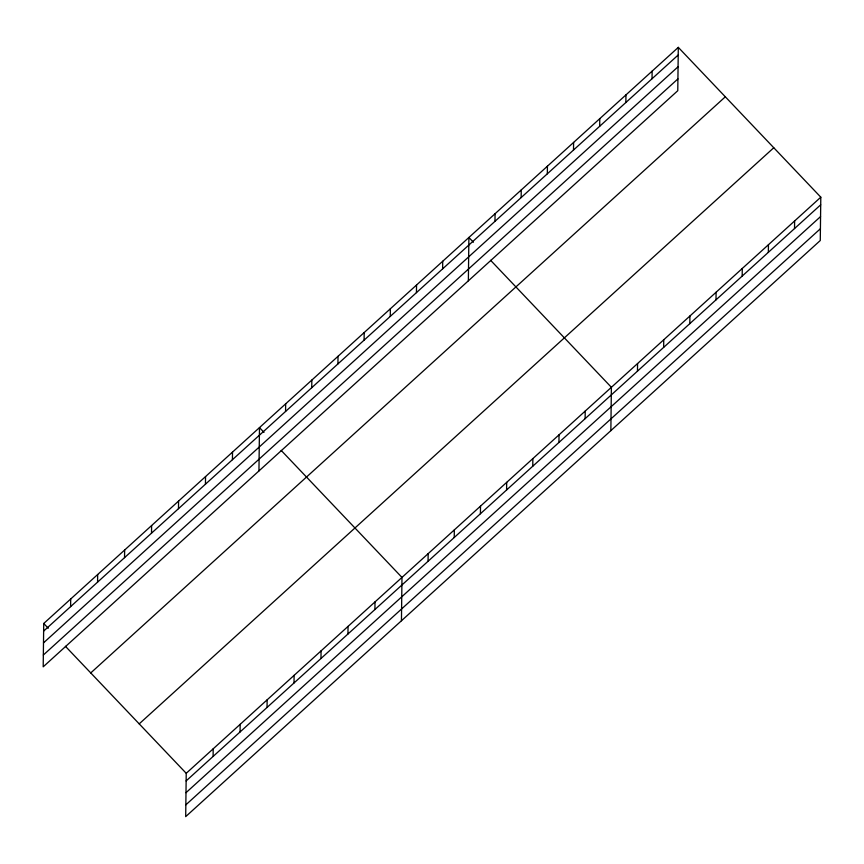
<?xml version="1.0" encoding="UTF-8"?>
<svg xmlns="http://www.w3.org/2000/svg" width="864" height="864" viewBox="0 0 864 864"><rect width="100%" height="100%" fill="white"/><g stroke="black" fill="none" stroke-linecap="round" stroke-linejoin="round"><path stroke-width="1.3" d="M43.729 623.484L43.2 666.814L677.776 90.698L678.305 47.369L43.729 623.484L48.254 628.247M70.61 606.625L70.697 599M97.578 582.131L97.664 574.517M124.546 557.647L124.643 550.033M151.513 533.164L151.61 525.55M178.481 508.68L178.578 501.066M65.437 646.304L186.224 773.302L185.695 816.631L820.271 240.516L820.8 197.186L678.305 47.369M205.448 484.196L205.546 476.572M213.106 756.443L213.192 748.818M232.427 459.713L232.513 452.088M240.073 731.959L240.16 724.334M258.952 470.934L259.481 427.604L264.006 432.356M267.041 707.465L267.138 699.851M285.563 411.458L285.66 403.844M294.008 682.981L294.106 675.367M311.742 387.698L311.839 380.074M320.976 658.498L321.073 650.884M337.921 363.928L338.018 356.314M347.944 634.014L348.041 626.4M364.1 340.168L364.187 332.543M374.922 609.53L375.008 601.906M390.269 316.397L390.366 308.783M401.447 620.752L401.976 577.422L281.189 450.425M416.448 292.637L416.545 285.012M428.069 561.276L428.155 553.662M442.627 268.866L442.714 261.252M454.237 537.516L454.334 529.891M468.364 280.811L468.893 237.481L473.418 242.233M480.416 513.745L480.514 506.131M494.975 221.335L495.072 213.721M506.596 489.985L506.682 482.36M521.154 197.575L521.251 189.95M532.764 466.214L532.861 458.6M547.333 173.804L547.42 166.19M558.943 442.454L559.04 434.83M573.502 150.044L573.599 142.42M585.122 418.684L585.209 411.07M599.681 126.274L599.778 118.66M610.859 430.628L611.388 387.299L490.601 260.302M625.86 102.514L625.957 94.889M637.47 371.153L637.567 363.539M652.039 78.743L652.126 71.129M663.649 347.393L663.746 339.768M689.828 323.622L689.915 316.008M715.997 299.862L716.094 292.248M742.176 276.091L742.273 268.477M768.355 252.331L768.452 244.717M794.534 228.56L794.621 220.946M43.632 631.109L678.208 54.983M43.492 642.892L678.067 66.766M43.34 655.031L677.916 78.905M90.752 672.926L725.328 96.8M139.201 723.87L773.777 147.744M186.224 773.302L820.8 197.186M186.127 780.926L820.703 204.8M185.987 792.709L820.562 216.583M185.836 804.848L820.411 228.722"/></g></svg>
